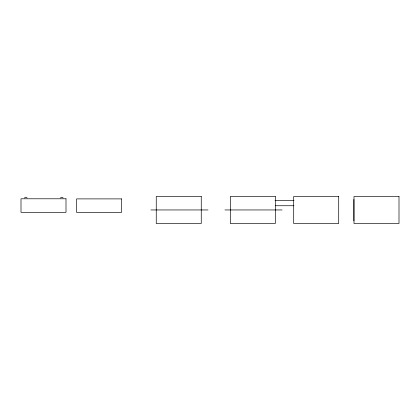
<?xml version="1.0" encoding="UTF-8"?>
<svg xmlns="http://www.w3.org/2000/svg" width="420" height="420" viewBox="0 0 420 420"><rect width="100%" height="100%" fill="white"/><g stroke="black" fill="none" stroke-linecap="round" stroke-linejoin="round"><path stroke-width="0.63" d="M24.397 197.946L25.788 197.159L27.179 197.946M60.407 197.946L61.798 197.159L63.189 197.946M275.032 200.387L294.01 200.387M275.552 205.737L293.906 205.737M150.911 209.953L208.01 209.953M224.973 209.953L282.072 209.953M353.866 199.442L353.866 220.836M201.254 196.497L156.251 196.497L156.251 223.503L201.254 223.503L201.254 196.497M275.315 196.497L230.312 196.497L230.312 223.503L275.315 223.503L275.315 196.497M338.704 196.497L293.695 196.497L293.695 223.503L338.704 223.503L338.704 196.497M399 196.497L353.997 196.497L353.997 223.503L399 223.503L399 196.497M66.003 198.786L21 198.786L21 212.331L66.003 212.331L66.003 198.786M121.585 198.896L76.577 198.896L76.577 212.352L121.585 212.352L121.585 198.896"/></g></svg>
